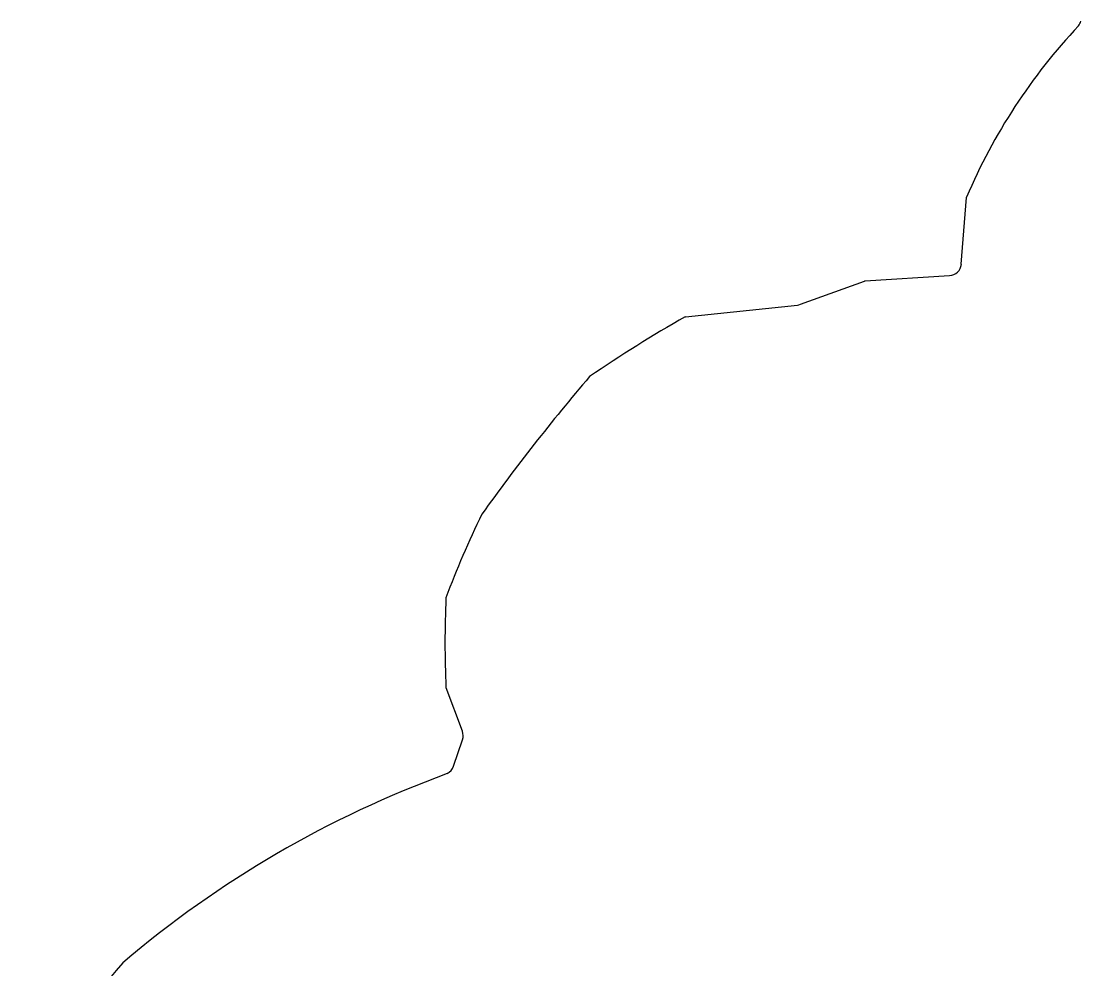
# Model space of a CAD drawing. Header units: millimetres. Extents: x -50 to 50, y -50 to 64.
# Drawn here: x -16.37 to -3.74, y 49.83 to 61.14 of the extents above; entities that cross this region are included whole.
import ezdxf

# ---------------------------------------------------------------- set-up
doc = ezdxf.new("R2010")
doc.units = ezdxf.units.MM
doc.layers.add('CUT_OUTER', color=1, linetype='Continuous')

msp = doc.modelspace()

# ---------------------------------------------------------------- linework, layer by layer
at = {"layer": 'CUT_OUTER'}
for points in [[(-5.1675, 58.2411), (-5.1063, 59.0336), (-5.1058, 59.0374)], [(-8.4559, 57.6124), (-8.4526, 57.6129), (-7.1198, 57.7531), (-7.1018, 57.7561), (-7.0842, 57.7613), (-6.3209, 58.0388), (-6.3175, 58.0398), (-6.3139, 58.0402), (-5.3077, 58.1029)], [(-11.1117, 52.6727), (-11.3058, 53.1903), (-11.3069, 53.1935)], [(-11.2155, 52.2555), (-11.1098, 52.5726)]]:
    msp.add_lwpolyline(points, dxfattribs=at)
for centre, radius, start, end in [((-3.8898, 61.172), 0.15, 321.8339, 345.97557), ((1.2967, 56.3112), 6.9588, 136.74956, 156.93521), ((-5.317, 58.2526), 0.15, 273.56382, 355.58711), ((-0.8511, 44.185), 15.4313, 119.526, 124.51983), ((8.8461, 41.1414), 24.2575, 139.48741, 144.40515), ((-1.273, 50.5507), 10.6983, 153.88132, 159.69919), ((0.5524, 53.7275), 11.8713, 177.41738, 182.57826), ((-11.2521, 52.62), 0.15, 341.56505, 20.56155), ((-6.926, 40.2432), 12.6989, 110.11078, 130.3937), ((-11.3578, 52.3029), 0.15, 295.86905, 341.56505), ((-1.6139, 38.2009), 17.905, 139.13869, 145.48257)]:
    msp.add_arc(centre, radius, start, end, dxfattribs=at)

doc.saveas('drawing.dxf')
